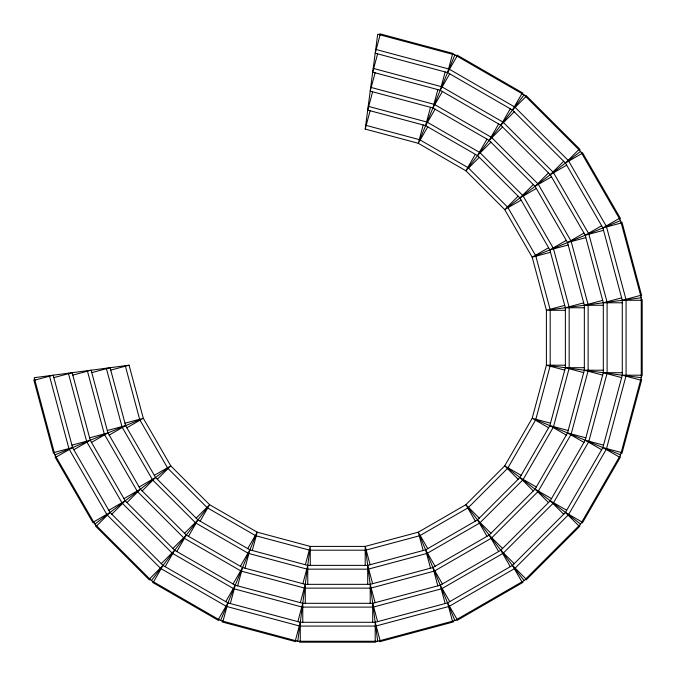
<?xml version="1.0" encoding="UTF-8"?>
<svg xmlns="http://www.w3.org/2000/svg" width="676" height="676" viewBox="0 0 676 676"><rect width="100%" height="100%" fill="white"/><g stroke="black" fill="none" stroke-linecap="round" stroke-linejoin="round"><path stroke-width="1.01" d="M297.778 641.254L220.587 620.568L151.373 580.608L94.868 524.103L54.908 454.889L34.222 377.698L129.074 365.209L143.295 418.283L170.766 465.865L209.611 504.71L257.193 532.181L310.267 546.402L365.209 546.402L418.283 532.181L465.865 504.71L504.71 465.865L532.181 418.283L546.402 365.209L546.402 310.267L532.181 257.193L504.71 209.611L465.865 170.766L418.283 143.295L365.209 129.074L377.698 34.222L454.889 54.908L524.103 94.868L580.608 151.373L620.568 220.587L641.254 297.778L641.254 377.698L620.568 454.889L580.608 524.103L524.103 580.608L454.889 620.568L377.698 641.254L297.778 641.254L299.781 626.077L226.443 606.423L160.694 568.465L107.011 514.782L69.053 449.033L49.399 375.695M295.37 640.603L300.279 622.283L302.273 607.107L373.203 607.107L441.707 588.745L503.138 553.289L553.289 503.138L588.745 441.707L607.107 373.203L607.107 302.273L588.745 233.769L553.289 172.346L503.138 122.187L441.707 86.731L373.203 68.369M297.863 621.633L302.772 603.313L304.775 588.137L370.701 588.137L434.389 571.076L491.486 538.104L538.104 491.486L571.076 434.389L588.137 370.701L588.137 304.775L571.076 241.087L538.104 183.99L491.486 137.372L434.389 104.408L370.701 87.339M300.364 602.662L305.273 584.343L307.267 569.167L368.209 569.167L427.063 553.399L479.842 522.928L522.928 479.842L553.399 427.063L569.167 368.209L569.167 307.267L553.399 248.413L522.928 195.634L479.842 152.548L427.063 122.077L368.209 106.309M302.856 583.701L307.766 565.373L309.769 550.196L365.708 550.196L419.745 535.722L468.189 507.752L507.752 468.189L535.722 419.745L550.196 365.708L550.196 309.769L535.722 255.731L507.752 207.287L468.189 167.732L419.745 139.755L365.708 125.28M222.421 621.058L222.176 621.971L295.699 641.676L295.944 640.763M379.532 34.713L379.777 33.8L453.3 53.505L453.055 54.418M222.995 621.21L227.905 602.891L233.769 588.745L302.273 607.107M380.106 34.873L375.197 53.193L447.571 72.585L512.45 110.044L565.432 163.026L602.891 227.905L622.283 300.279L622.283 375.197L602.891 447.571L565.432 512.45L512.45 565.432L447.571 602.891L375.197 622.283L300.279 622.283L227.905 602.891L163.026 565.432L110.044 512.45L72.585 447.571L53.193 375.197L34.873 380.106M230.322 603.541L235.231 585.213L241.087 571.076L304.775 588.137M377.614 53.843L372.704 72.163L440.245 90.263L500.806 125.229L550.247 174.67L585.213 235.231L603.313 302.772L603.313 372.704L585.213 440.245L550.247 500.806L500.806 550.247L440.245 585.213L372.704 603.313L302.772 603.313L235.231 585.213L174.67 550.247L125.229 500.806L90.263 440.245L72.163 372.704L53.843 377.614M237.639 585.864L242.549 567.536L248.413 553.399L307.267 569.167M375.112 72.814L370.203 91.133L432.927 107.94L489.154 140.405L535.071 186.322L567.536 242.549L584.343 305.273L584.343 370.203L567.536 432.927L535.071 489.154L489.154 535.071L432.927 567.536L370.203 584.343L305.273 584.343L242.549 567.536L186.322 535.071L140.405 489.154L107.94 432.927L91.133 370.203L72.814 375.112M244.965 568.186L249.875 549.858L255.731 535.722L309.769 550.196M372.62 91.784L367.71 110.104L425.601 125.618L477.51 155.581L519.895 197.967L549.858 249.875L565.373 307.766L565.373 367.71L549.858 425.601L519.895 477.51L477.51 519.895L425.601 549.858L367.71 565.373L307.766 565.373L249.875 549.858L197.967 519.895L155.581 477.51L125.618 425.601L110.104 367.71L91.784 372.62M252.283 550.509L257.193 532.181L247.712 548.608M365.209 129.074L370.118 110.746M305.358 564.73L310.267 546.402L310.267 565.373M423.193 124.967L418.283 143.295L427.764 126.868M419.745 139.755L425.601 125.618L430.511 107.29M427.063 122.077L432.927 107.94L437.837 89.612M434.389 104.408L440.245 90.263L445.154 71.943M441.707 86.731L447.571 72.585L452.481 54.266M299.781 626.077L375.695 626.077L449.033 606.423L514.782 568.465L568.465 514.782L606.423 449.033L626.077 375.695L626.077 299.781L606.423 226.443L568.465 160.694L514.782 107.011L449.033 69.053L375.695 49.399M220.587 620.568L226.443 606.423M449.033 69.053L454.889 54.908M153.021 581.554L152.548 582.382L218.466 620.441L218.948 619.622M456.537 55.854L457.01 55.035L522.928 93.094L522.455 93.922M153.536 581.859L163.026 565.432L172.346 553.289L233.769 588.745M447.571 72.585L457.052 56.159M165.189 566.682L174.67 550.247L183.99 538.104L241.087 571.076M440.245 90.263L449.734 73.836M176.833 551.498L186.322 535.071L195.634 522.928L248.413 553.399M432.927 107.94L442.408 91.513M188.486 536.322L197.967 519.895L207.287 507.752L255.731 535.722M425.601 125.618L435.09 109.191M200.13 521.137L209.611 504.71L196.201 518.129M475.346 154.339L465.865 170.766L479.276 157.347M240.386 566.285L249.875 549.858M468.189 167.732L477.51 155.581L486.99 139.155M233.068 583.963L242.549 567.536M479.842 152.548L489.154 140.405L498.643 123.978M225.742 601.64L235.231 585.213M491.486 137.372L500.806 125.229L510.287 108.802M218.424 619.317L227.905 602.891M503.138 122.187L512.45 110.044L521.94 93.618M151.373 580.608L160.694 568.465M514.782 107.011L524.103 94.868M96.212 525.438L95.536 526.114L149.362 579.94L150.038 579.264M525.438 96.212L526.114 95.536L579.94 149.362L579.264 150.038M96.634 525.869L110.044 512.45L122.187 503.138L172.346 553.289M512.45 110.044L525.869 96.634M111.81 514.216L125.229 500.806L137.372 491.486L183.99 538.104M500.806 125.229L514.216 111.81M126.995 502.572L140.405 489.154L152.548 479.842L195.634 522.928M489.154 140.405L502.572 126.995M142.171 490.92L155.581 477.51L167.732 468.189L207.287 507.752M477.51 155.581L490.92 142.171M157.347 479.276L170.766 465.865L154.339 475.346M518.129 196.201L504.71 209.611L521.137 200.13M184.556 533.305L197.967 519.895M507.752 207.287L519.895 197.967L533.305 184.556M172.904 548.481L186.322 535.071M522.928 195.634L535.071 186.322L548.481 172.904M161.26 563.666L174.67 550.247M538.104 183.99L550.247 174.67L563.666 161.26M149.607 578.842L163.026 565.432M553.289 172.346L565.432 163.026L578.842 149.607M94.868 524.103L107.011 514.782M568.465 160.694L580.608 151.373M55.854 456.537L55.035 457.01L93.094 522.928L93.922 522.455M581.554 153.021L582.382 152.548L620.441 218.466L619.622 218.948M56.159 457.052L72.585 447.571L86.731 441.707L122.187 503.138M565.432 163.026L581.859 153.536M73.836 449.734L90.263 440.245L104.408 434.389L137.372 491.486M550.247 174.67L566.682 165.189M91.513 442.408L107.94 432.927L122.077 427.063L152.548 479.842M535.071 186.322L551.498 176.833M109.191 435.09L125.618 425.601L139.755 419.745L167.732 468.189M519.895 197.967L536.322 188.486M126.868 427.764L143.295 418.283L124.967 423.193M548.608 247.712L532.181 257.193L550.509 252.283M139.155 486.99L155.581 477.51M535.722 255.731L549.858 249.875L566.285 240.386M123.978 498.643L140.405 489.154M553.399 248.413L567.536 242.549L583.963 233.068M108.802 510.287L125.229 500.806M571.076 241.087L585.213 235.231L601.64 225.742M93.618 521.94L110.044 512.45M588.745 233.769L602.891 227.905L619.317 218.424M54.908 454.889L69.053 449.033M606.423 226.443L620.568 220.587M34.713 379.532L33.8 379.777L53.505 453.3L54.418 453.055M621.058 222.421L621.971 222.176L641.676 295.699L640.763 295.944M602.891 227.905L621.21 222.995M585.213 235.231L603.541 230.322M567.536 242.549L585.864 237.639M549.858 249.875L568.186 244.965M110.746 370.118L129.074 365.209M564.73 305.358L546.402 310.267L565.373 310.267M107.29 430.511L125.618 425.601M550.196 309.769L565.373 307.766L583.701 302.856M89.612 437.837L107.94 432.927M569.167 307.267L584.343 305.273L602.662 300.364M71.943 445.154L90.263 440.245M588.137 304.775L603.313 302.772L621.633 297.863M54.266 452.481L72.585 447.571M607.107 302.273L622.283 300.279L640.603 295.37M626.077 299.781L641.254 297.778M641.254 299.679L642.2 299.679L642.2 375.797L641.254 375.797M622.283 300.279L641.254 300.279M603.313 302.772L622.283 302.772M584.343 305.273L603.313 305.273M565.373 307.766L584.343 307.766M565.373 365.209L546.402 365.209L564.73 370.118M550.196 365.708L565.373 367.71L584.343 367.71M569.167 368.209L584.343 370.203L603.313 370.203M588.137 370.701L603.313 372.704L622.283 372.704M607.107 373.203L622.283 375.197L641.254 375.197M626.077 375.695L641.254 377.698M640.763 379.532L641.676 379.777L621.971 453.3L621.058 453.055M622.283 375.197L640.603 380.106M603.313 372.704L621.633 377.614M584.343 370.203L602.662 375.112M565.373 367.71L583.701 372.62M550.509 423.193L532.181 418.283L548.608 427.764M535.722 419.745L549.858 425.601L568.186 430.511M553.399 427.063L567.536 432.927L585.864 437.837M571.076 434.389L585.213 440.245L603.541 445.154M588.745 441.707L602.891 447.571L621.21 452.481M606.423 449.033L620.568 454.889M619.622 456.537L620.441 457.01L582.382 522.928L581.554 522.455M602.891 447.571L619.317 457.052M585.213 440.245L601.64 449.734M567.536 432.927L583.963 442.408M549.858 425.601L566.285 435.09M521.137 475.346L504.71 465.865L518.129 479.276M507.752 468.189L519.895 477.51L536.322 486.99M522.928 479.842L535.071 489.154L551.498 498.643M538.104 491.486L550.247 500.806L566.682 510.287M553.289 503.138L565.432 512.45L581.859 521.94M568.465 514.782L580.608 524.103M579.264 525.438L579.94 526.114L526.114 579.94L525.438 579.264M565.432 512.45L578.842 525.869M550.247 500.806L563.666 514.216M535.071 489.154L548.481 502.572M519.895 477.51L533.305 490.92M479.276 518.129L465.865 504.71L475.346 521.137M468.189 507.752L477.51 519.895L490.92 533.305M479.842 522.928L489.154 535.071L502.572 548.481M491.486 538.104L500.806 550.247L514.216 563.666M503.138 553.289L512.45 565.432L525.869 578.842M514.782 568.465L524.103 580.608M522.455 581.554L522.928 582.382L457.01 620.441L456.537 619.622M512.45 565.432L521.94 581.859M500.806 550.247L510.287 566.682M489.154 535.071L498.643 551.498M477.51 519.895L486.99 536.322M427.764 548.608L418.283 532.181L423.193 550.509M419.745 535.722L425.601 549.858L435.09 566.285M427.063 553.399L432.927 567.536L442.408 583.963M434.389 571.076L440.245 585.213L449.734 601.64M441.707 588.745L447.571 602.891L457.052 619.317M449.033 606.423L454.889 620.568M453.055 621.058L453.3 621.971L379.777 641.676L379.532 640.763M447.571 602.891L452.481 621.21M440.245 585.213L445.154 603.541M432.927 567.536L437.837 585.864M425.601 549.858L430.511 568.186M370.118 564.73L365.209 546.402L365.209 565.373M365.708 550.196L367.71 565.373L372.62 583.701M368.209 569.167L370.203 584.343L375.112 602.662M370.701 588.137L372.704 603.313L377.614 621.633M373.203 607.107L375.197 622.283L380.106 640.603M125.28 365.708L139.755 419.745M106.309 368.209L122.077 427.063M87.339 370.701L104.408 434.389M68.369 373.203L86.731 441.707M375.695 626.077L377.698 641.254M375.797 641.254L375.797 642.2L299.679 642.2L299.679 641.254M375.197 622.283L375.197 641.254M372.704 603.313L372.704 622.283M370.203 584.343L370.203 603.313M367.71 565.373L367.71 584.343M307.766 565.373L307.766 584.343M305.273 584.343L305.273 603.313M302.772 603.313L302.772 622.283M300.279 622.283L300.279 641.254"/></g></svg>
